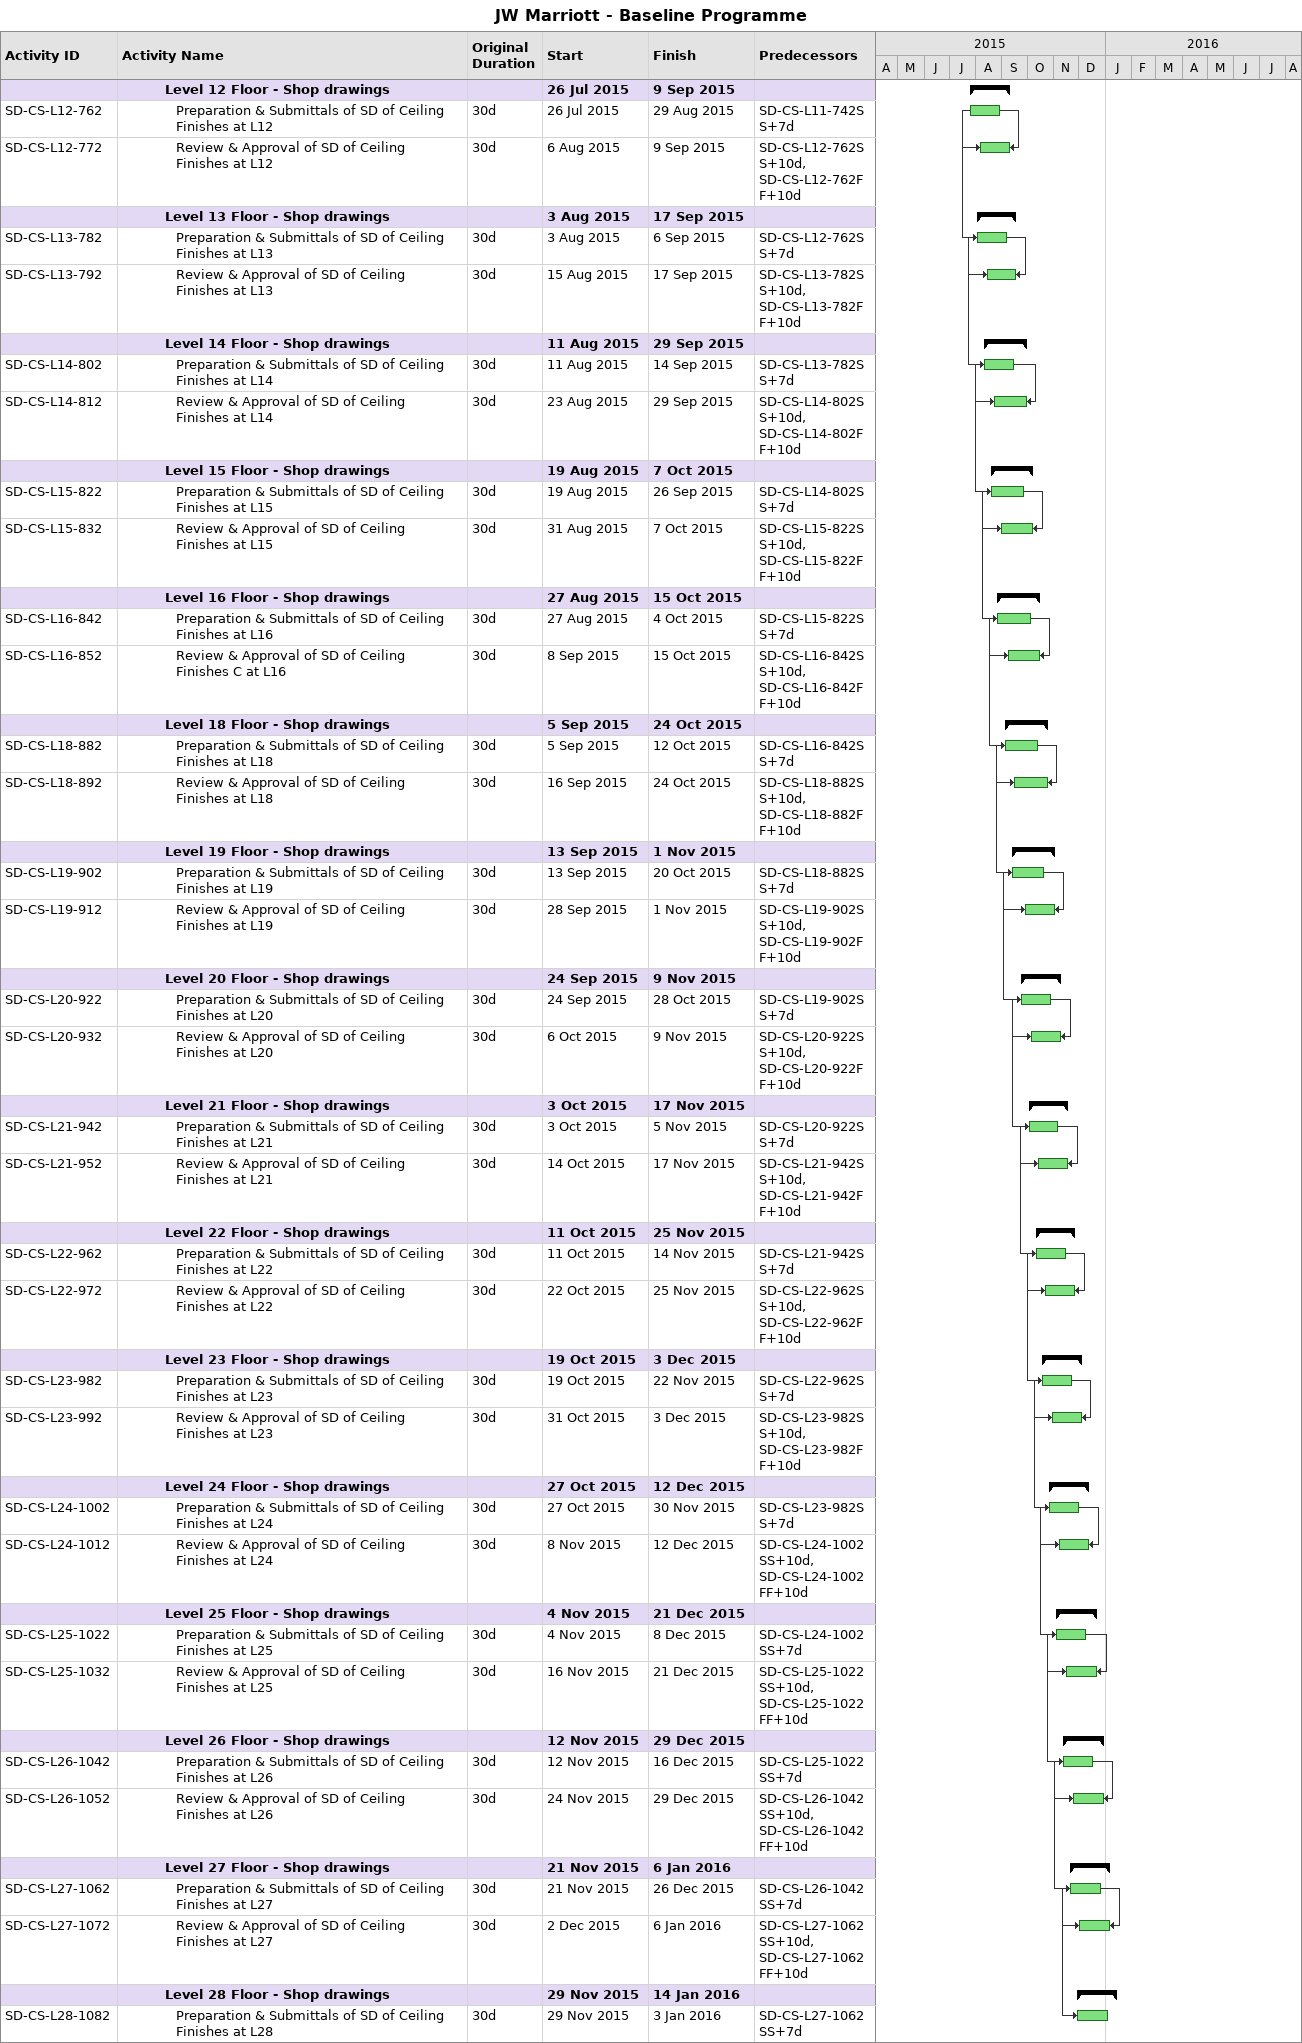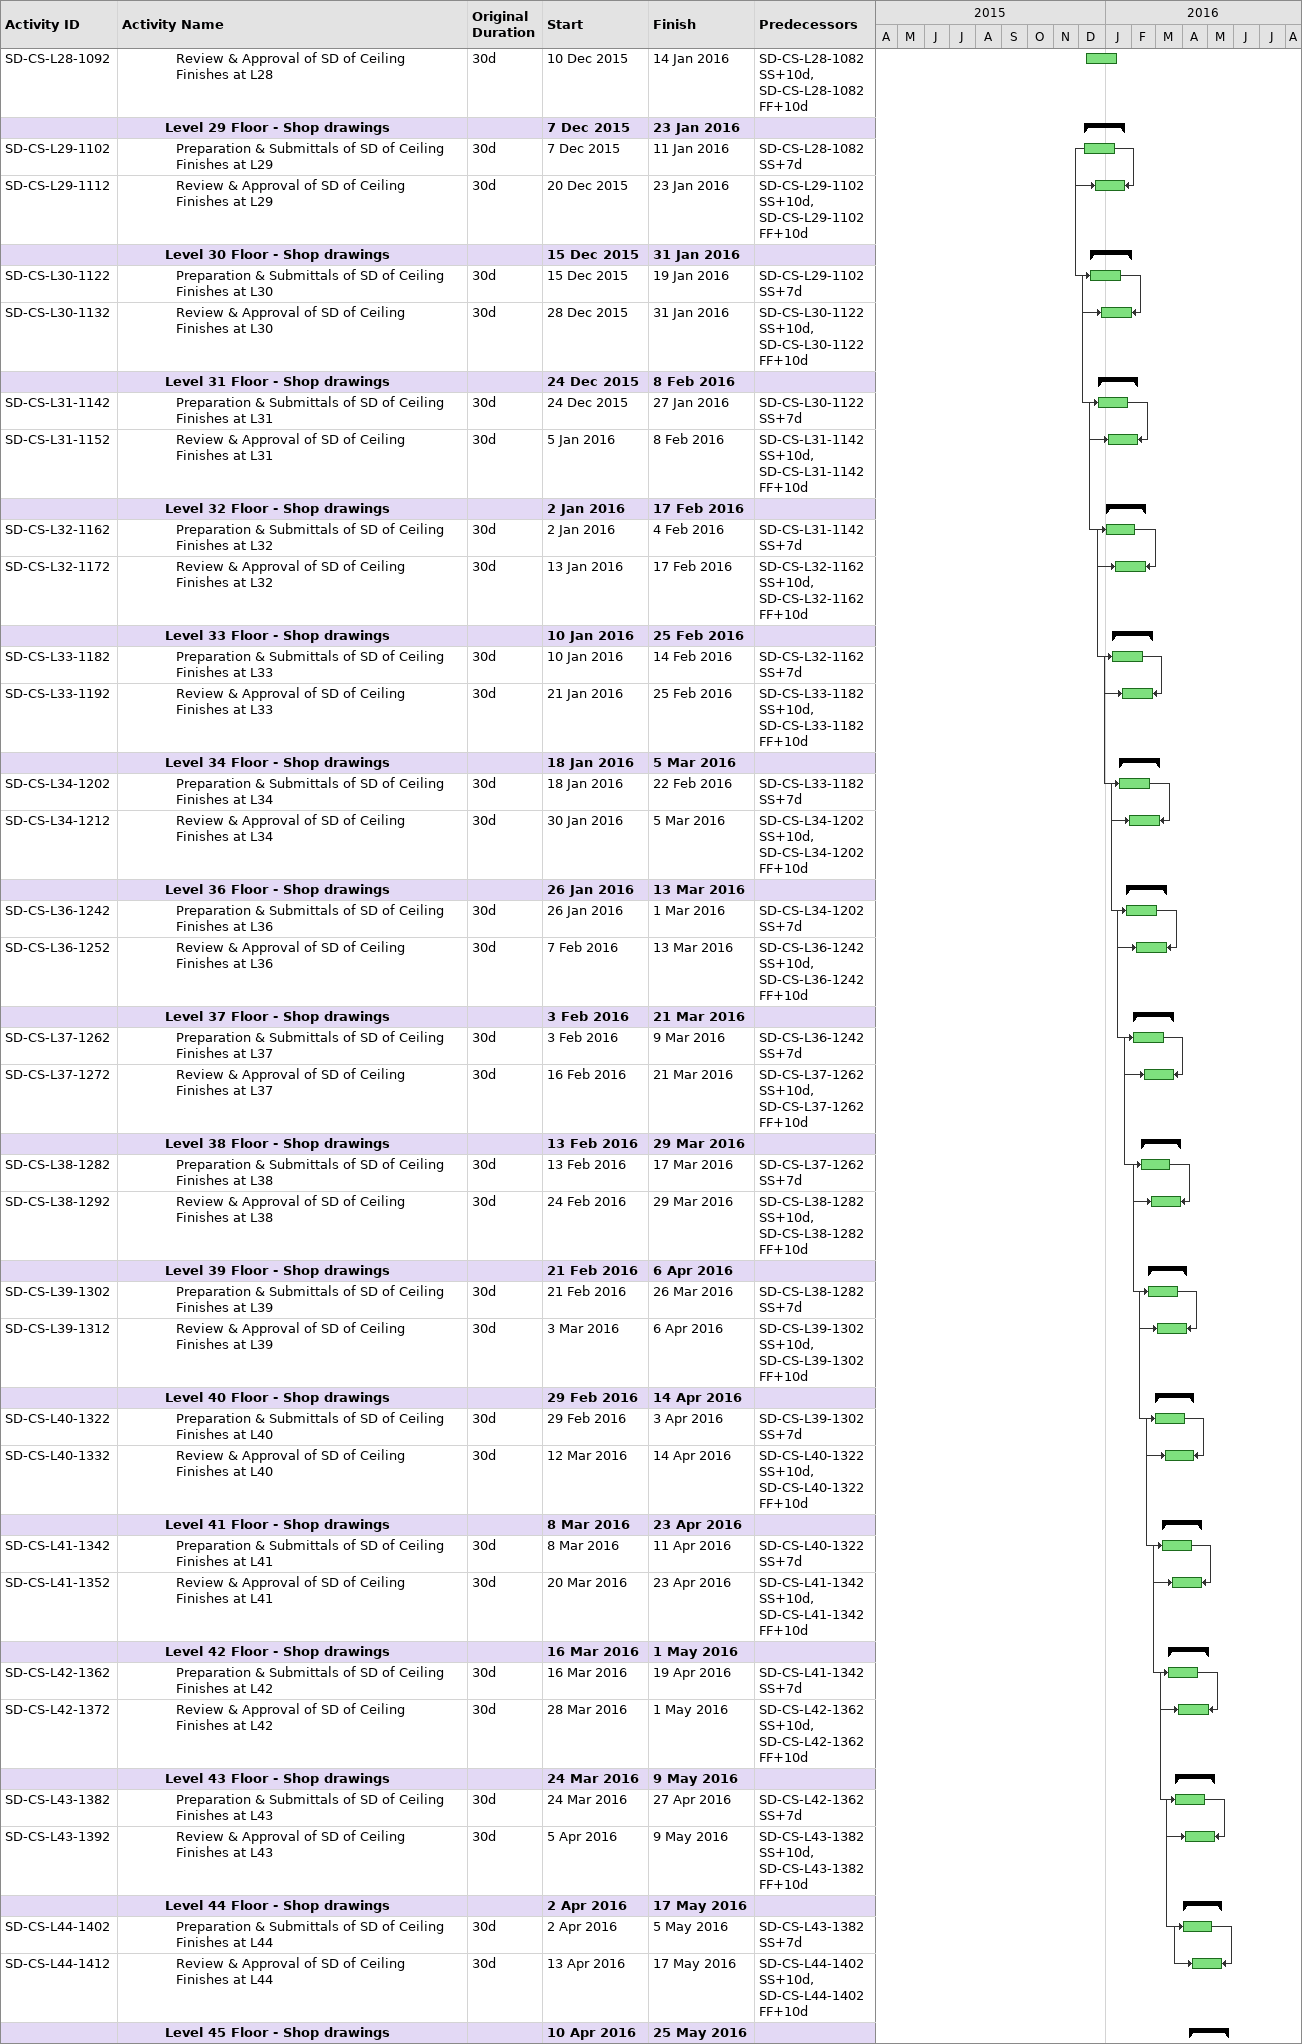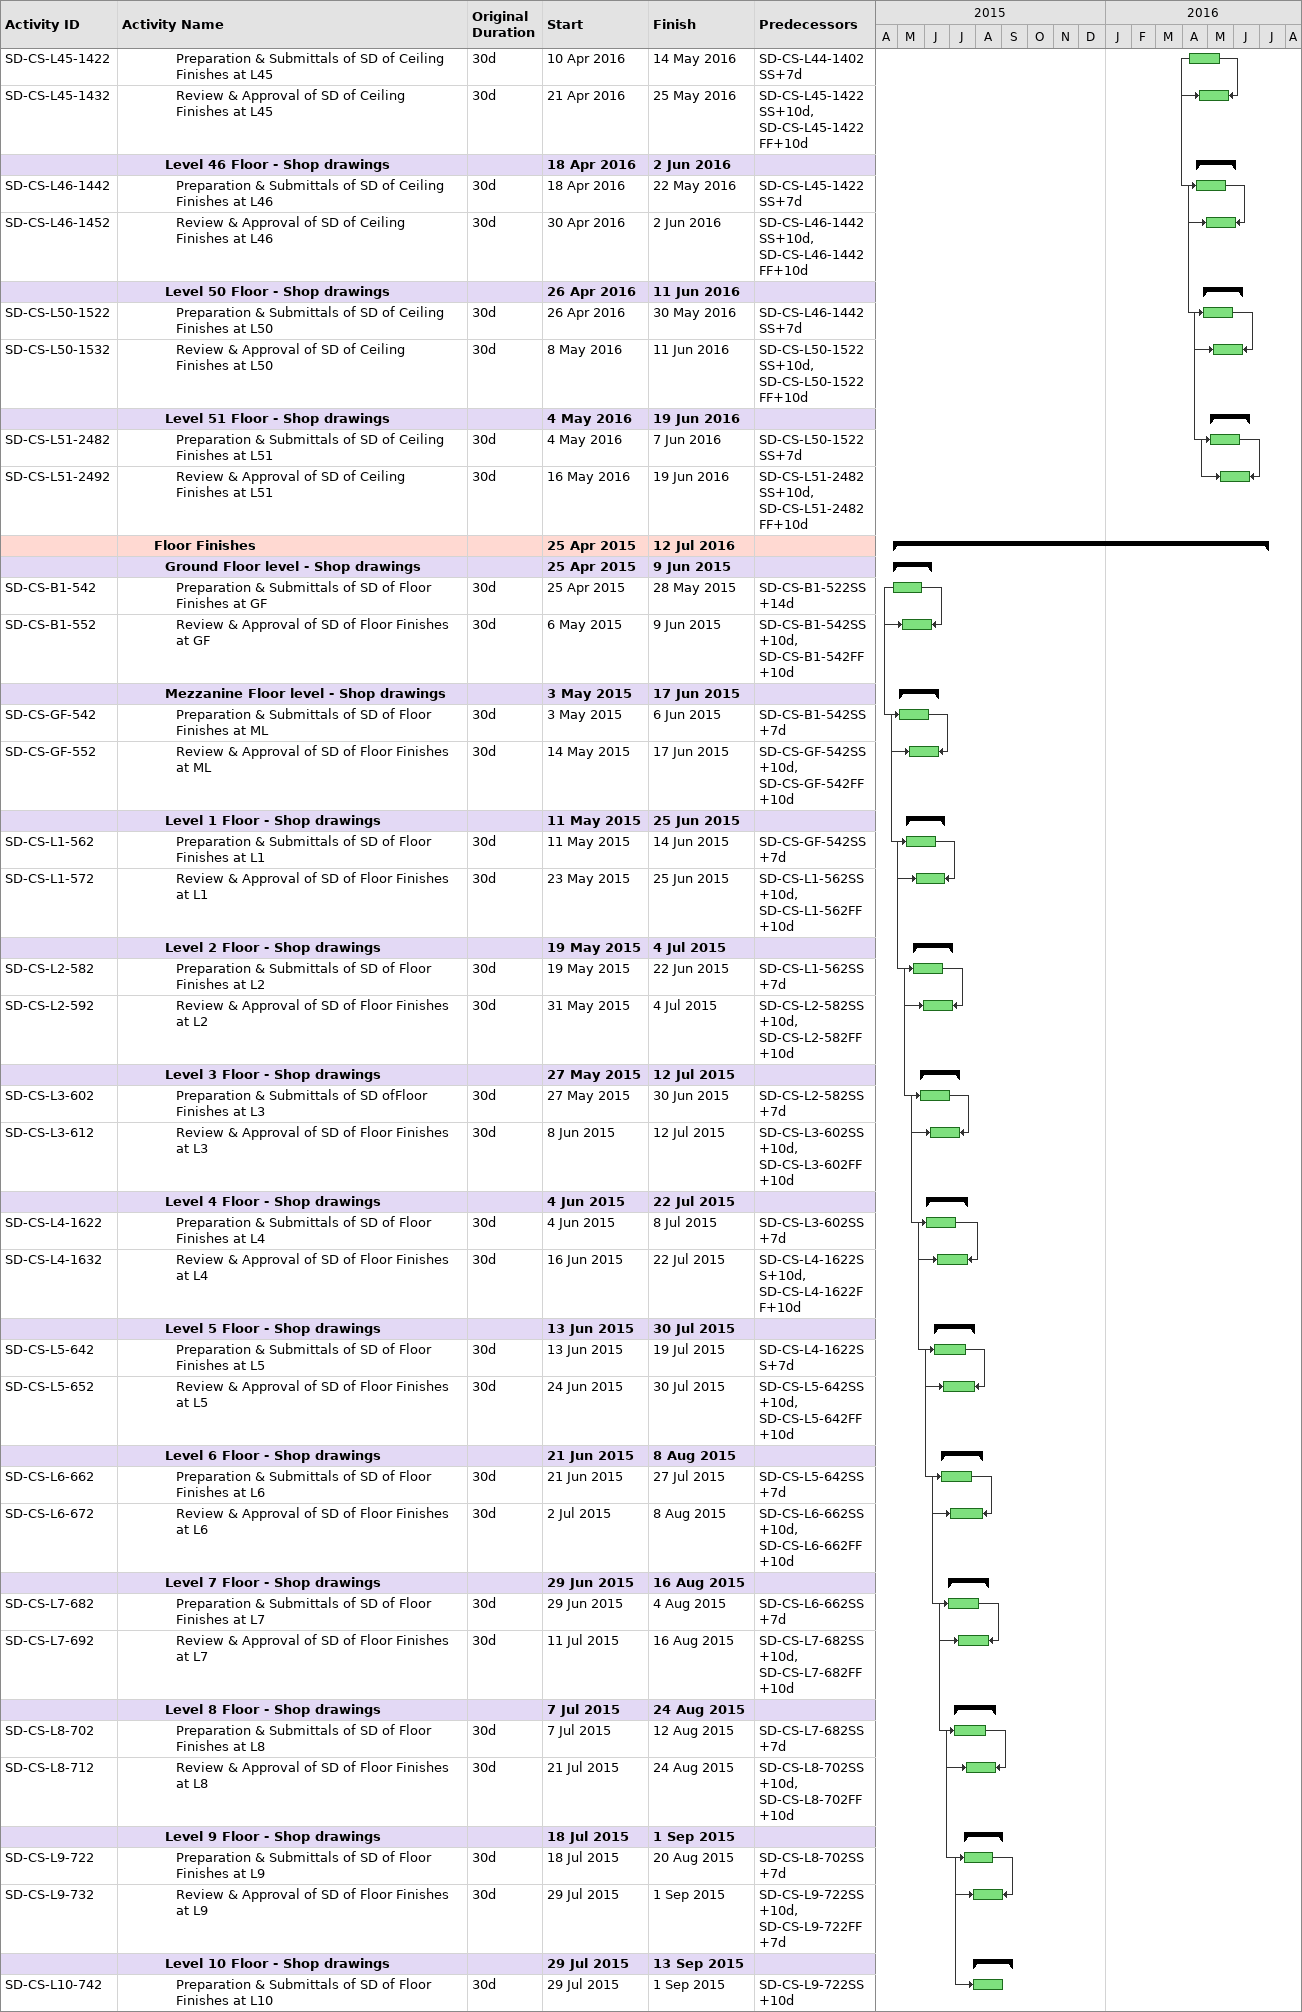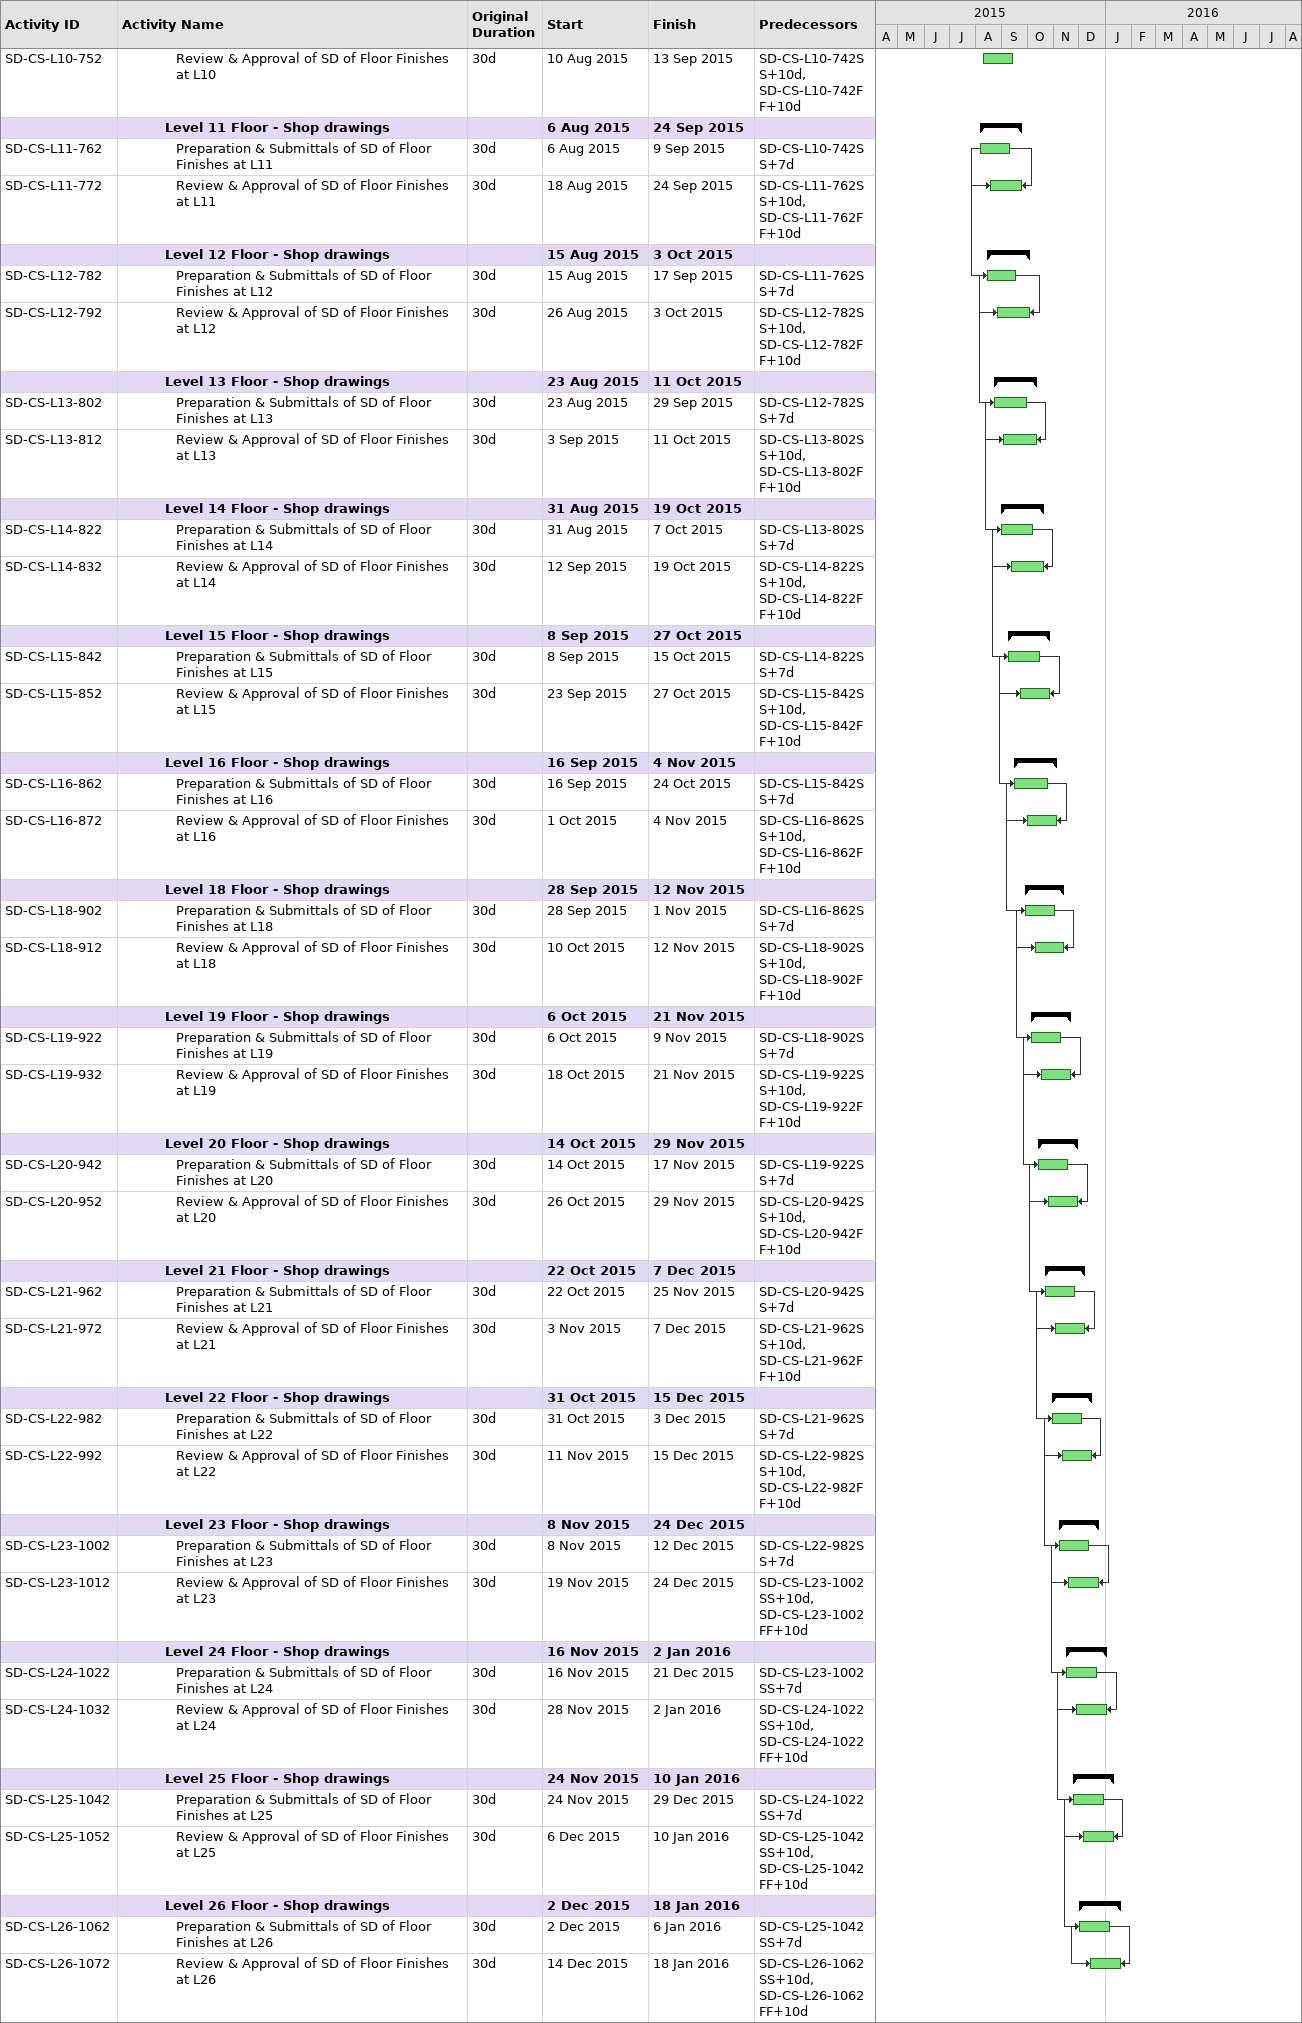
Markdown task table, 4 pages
JW Marriott - Baseline Programme

| ID | Level | Task | Original duration | Start | Finish | Predecessors |
|---|---|---|---|---|---|---|
|  | 5 | **Level 12 Floor - Shop drawings** |  | 2015-07-26 | 2015-09-09 |  |
| SD-CS-L12-762 | 6 | Preparation & Submittals of SD of Ceiling Finishes at L12 | 30d | 2015-07-26 | 2015-08-29 | SD-CS-L11-742SS+7d |
| SD-CS-L12-772 | 6 | Review & Approval of SD of Ceiling Finishes at L12 | 30d | 2015-08-06 | 2015-09-09 | SD-CS-L12-762SS+10d, SD-CS-L12-762FF+10d |
|  | 5 | **Level 13 Floor - Shop drawings** |  | 2015-08-03 | 2015-09-17 |  |
| SD-CS-L13-782 | 6 | Preparation & Submittals of SD of Ceiling Finishes at L13 | 30d | 2015-08-03 | 2015-09-06 | SD-CS-L12-762SS+7d |
| SD-CS-L13-792 | 6 | Review & Approval of SD of Ceiling Finishes at L13 | 30d | 2015-08-15 | 2015-09-17 | SD-CS-L13-782SS+10d, SD-CS-L13-782FF+10d |
|  | 5 | **Level 14 Floor - Shop drawings** |  | 2015-08-11 | 2015-09-29 |  |
| SD-CS-L14-802 | 6 | Preparation & Submittals of SD of Ceiling Finishes at L14 | 30d | 2015-08-11 | 2015-09-14 | SD-CS-L13-782SS+7d |
| SD-CS-L14-812 | 6 | Review & Approval of SD of Ceiling Finishes at L14 | 30d | 2015-08-23 | 2015-09-29 | SD-CS-L14-802SS+10d, SD-CS-L14-802FF+10d |
|  | 5 | **Level 15 Floor - Shop drawings** |  | 2015-08-19 | 2015-10-07 |  |
| SD-CS-L15-822 | 6 | Preparation & Submittals of SD of Ceiling Finishes at L15 | 30d | 2015-08-19 | 2015-09-26 | SD-CS-L14-802SS+7d |
| SD-CS-L15-832 | 6 | Review & Approval of SD of Ceiling Finishes at L15 | 30d | 2015-08-31 | 2015-10-07 | SD-CS-L15-822SS+10d, SD-CS-L15-822FF+10d |
|  | 5 | **Level 16 Floor - Shop drawings** |  | 2015-08-27 | 2015-10-15 |  |
| SD-CS-L16-842 | 6 | Preparation & Submittals of SD of Ceiling Finishes at L16 | 30d | 2015-08-27 | 2015-10-04 | SD-CS-L15-822SS+7d |
| SD-CS-L16-852 | 6 | Review & Approval of SD of Ceiling Finishes C at L16 | 30d | 2015-09-08 | 2015-10-15 | SD-CS-L16-842SS+10d, SD-CS-L16-842FF+10d |
|  | 5 | **Level 18 Floor - Shop drawings** |  | 2015-09-05 | 2015-10-24 |  |
| SD-CS-L18-882 | 6 | Preparation & Submittals of SD of Ceiling Finishes at L18 | 30d | 2015-09-05 | 2015-10-12 | SD-CS-L16-842SS+7d |
| SD-CS-L18-892 | 6 | Review & Approval of SD of Ceiling Finishes at L18 | 30d | 2015-09-16 | 2015-10-24 | SD-CS-L18-882SS+10d, SD-CS-L18-882FF+10d |
|  | 5 | **Level 19 Floor - Shop drawings** |  | 2015-09-13 | 2015-11-01 |  |
| SD-CS-L19-902 | 6 | Preparation & Submittals of SD of Ceiling Finishes at L19 | 30d | 2015-09-13 | 2015-10-20 | SD-CS-L18-882SS+7d |
| SD-CS-L19-912 | 6 | Review & Approval of SD of Ceiling Finishes at L19 | 30d | 2015-09-28 | 2015-11-01 | SD-CS-L19-902SS+10d, SD-CS-L19-902FF+10d |
|  | 5 | **Level 20 Floor - Shop drawings** |  | 2015-09-24 | 2015-11-09 |  |
| SD-CS-L20-922 | 6 | Preparation & Submittals of SD of Ceiling Finishes at L20 | 30d | 2015-09-24 | 2015-10-28 | SD-CS-L19-902SS+7d |
| SD-CS-L20-932 | 6 | Review & Approval of SD of Ceiling Finishes at L20 | 30d | 2015-10-06 | 2015-11-09 | SD-CS-L20-922SS+10d, SD-CS-L20-922FF+10d |
|  | 5 | **Level 21 Floor - Shop drawings** |  | 2015-10-03 | 2015-11-17 |  |
| SD-CS-L21-942 | 6 | Preparation & Submittals of SD of Ceiling Finishes at L21 | 30d | 2015-10-03 | 2015-11-05 | SD-CS-L20-922SS+7d |
| SD-CS-L21-952 | 6 | Review & Approval of SD of Ceiling Finishes at L21 | 30d | 2015-10-14 | 2015-11-17 | SD-CS-L21-942SS+10d, SD-CS-L21-942FF+10d |
|  | 5 | **Level 22 Floor - Shop drawings** |  | 2015-10-11 | 2015-11-25 |  |
| SD-CS-L22-962 | 6 | Preparation & Submittals of SD of Ceiling Finishes at L22 | 30d | 2015-10-11 | 2015-11-14 | SD-CS-L21-942SS+7d |
| SD-CS-L22-972 | 6 | Review & Approval of SD of Ceiling Finishes at L22 | 30d | 2015-10-22 | 2015-11-25 | SD-CS-L22-962SS+10d, SD-CS-L22-962FF+10d |
|  | 5 | **Level 23 Floor - Shop drawings** |  | 2015-10-19 | 2015-12-03 |  |
| SD-CS-L23-982 | 6 | Preparation & Submittals of SD of Ceiling Finishes at L23 | 30d | 2015-10-19 | 2015-11-22 | SD-CS-L22-962SS+7d |
| SD-CS-L23-992 | 6 | Review & Approval of SD of Ceiling Finishes at L23 | 30d | 2015-10-31 | 2015-12-03 | SD-CS-L23-982SS+10d, SD-CS-L23-982FF+10d |
|  | 5 | **Level 24 Floor - Shop drawings** |  | 2015-10-27 | 2015-12-12 |  |
| SD-CS-L24-1002 | 6 | Preparation & Submittals of SD of Ceiling Finishes at L24 | 30d | 2015-10-27 | 2015-11-30 | SD-CS-L23-982SS+7d |
| SD-CS-L24-1012 | 6 | Review & Approval of SD of Ceiling Finishes at L24 | 30d | 2015-11-08 | 2015-12-12 | SD-CS-L24-1002SS+10d, SD-CS-L24-1002FF+10d |
|  | 5 | **Level 25 Floor - Shop drawings** |  | 2015-11-04 | 2015-12-21 |  |
| SD-CS-L25-1022 | 6 | Preparation & Submittals of SD of Ceiling Finishes at L25 | 30d | 2015-11-04 | 2015-12-08 | SD-CS-L24-1002SS+7d |
| SD-CS-L25-1032 | 6 | Review & Approval of SD of Ceiling Finishes at L25 | 30d | 2015-11-16 | 2015-12-21 | SD-CS-L25-1022SS+10d, SD-CS-L25-1022FF+10d |
|  | 5 | **Level 26 Floor - Shop drawings** |  | 2015-11-12 | 2015-12-29 |  |
| SD-CS-L26-1042 | 6 | Preparation & Submittals of SD of Ceiling Finishes at L26 | 30d | 2015-11-12 | 2015-12-16 | SD-CS-L25-1022SS+7d |
| SD-CS-L26-1052 | 6 | Review & Approval of SD of Ceiling Finishes at L26 | 30d | 2015-11-24 | 2015-12-29 | SD-CS-L26-1042SS+10d, SD-CS-L26-1042FF+10d |
|  | 5 | **Level 27 Floor - Shop drawings** |  | 2015-11-21 | 2016-01-06 |  |
| SD-CS-L27-1062 | 6 | Preparation & Submittals of SD of Ceiling Finishes at L27 | 30d | 2015-11-21 | 2015-12-26 | SD-CS-L26-1042SS+7d |
| SD-CS-L27-1072 | 6 | Review & Approval of SD of Ceiling Finishes at L27 | 30d | 2015-12-02 | 2016-01-06 | SD-CS-L27-1062SS+10d, SD-CS-L27-1062FF+10d |
|  | 5 | **Level 28 Floor - Shop drawings** |  | 2015-11-29 | 2016-01-14 |  |
| SD-CS-L28-1082 | 6 | Preparation & Submittals of SD of Ceiling Finishes at L28 | 30d | 2015-11-29 | 2016-01-03 | SD-CS-L27-1062SS+7d |
| SD-CS-L28-1092 | 6 | Review & Approval of SD of Ceiling Finishes at L28 | 30d | 2015-12-10 | 2016-01-14 | SD-CS-L28-1082SS+10d, SD-CS-L28-1082FF+10d |
|  | 5 | **Level 29 Floor - Shop drawings** |  | 2015-12-07 | 2016-01-23 |  |
| SD-CS-L29-1102 | 6 | Preparation & Submittals of SD of Ceiling Finishes at L29 | 30d | 2015-12-07 | 2016-01-11 | SD-CS-L28-1082SS+7d |
| SD-CS-L29-1112 | 6 | Review & Approval of SD of Ceiling Finishes at L29 | 30d | 2015-12-20 | 2016-01-23 | SD-CS-L29-1102SS+10d, SD-CS-L29-1102FF+10d |
|  | 5 | **Level 30 Floor - Shop drawings** |  | 2015-12-15 | 2016-01-31 |  |
| SD-CS-L30-1122 | 6 | Preparation & Submittals of SD of Ceiling Finishes at L30 | 30d | 2015-12-15 | 2016-01-19 | SD-CS-L29-1102SS+7d |
| SD-CS-L30-1132 | 6 | Review & Approval of SD of Ceiling Finishes at L30 | 30d | 2015-12-28 | 2016-01-31 | SD-CS-L30-1122SS+10d, SD-CS-L30-1122FF+10d |
|  | 5 | **Level 31 Floor - Shop drawings** |  | 2015-12-24 | 2016-02-08 |  |
| SD-CS-L31-1142 | 6 | Preparation & Submittals of SD of Ceiling Finishes at L31 | 30d | 2015-12-24 | 2016-01-27 | SD-CS-L30-1122SS+7d |
| SD-CS-L31-1152 | 6 | Review & Approval of SD of Ceiling Finishes at L31 | 30d | 2016-01-05 | 2016-02-08 | SD-CS-L31-1142SS+10d, SD-CS-L31-1142FF+10d |
|  | 5 | **Level 32 Floor - Shop drawings** |  | 2016-01-02 | 2016-02-17 |  |
| SD-CS-L32-1162 | 6 | Preparation & Submittals of SD of Ceiling Finishes at L32 | 30d | 2016-01-02 | 2016-02-04 | SD-CS-L31-1142SS+7d |
| SD-CS-L32-1172 | 6 | Review & Approval of SD of Ceiling Finishes at L32 | 30d | 2016-01-13 | 2016-02-17 | SD-CS-L32-1162SS+10d, SD-CS-L32-1162FF+10d |
|  | 5 | **Level 33 Floor - Shop drawings** |  | 2016-01-10 | 2016-02-25 |  |
| SD-CS-L33-1182 | 6 | Preparation & Submittals of SD of Ceiling Finishes at L33 | 30d | 2016-01-10 | 2016-02-14 | SD-CS-L32-1162SS+7d |
| SD-CS-L33-1192 | 6 | Review & Approval of SD of Ceiling Finishes at L33 | 30d | 2016-01-21 | 2016-02-25 | SD-CS-L33-1182SS+10d, SD-CS-L33-1182FF+10d |
|  | 5 | **Level 34 Floor - Shop drawings** |  | 2016-01-18 | 2016-03-05 |  |
| SD-CS-L34-1202 | 6 | Preparation & Submittals of SD of Ceiling Finishes at L34 | 30d | 2016-01-18 | 2016-02-22 | SD-CS-L33-1182SS+7d |
| SD-CS-L34-1212 | 6 | Review & Approval of SD of Ceiling Finishes at L34 | 30d | 2016-01-30 | 2016-03-05 | SD-CS-L34-1202SS+10d, SD-CS-L34-1202FF+10d |
|  | 5 | **Level 36 Floor - Shop drawings** |  | 2016-01-26 | 2016-03-13 |  |
| SD-CS-L36-1242 | 6 | Preparation & Submittals of SD of Ceiling Finishes at L36 | 30d | 2016-01-26 | 2016-03-01 | SD-CS-L34-1202SS+7d |
| SD-CS-L36-1252 | 6 | Review & Approval of SD of Ceiling Finishes at L36 | 30d | 2016-02-07 | 2016-03-13 | SD-CS-L36-1242SS+10d, SD-CS-L36-1242FF+10d |
|  | 5 | **Level 37 Floor - Shop drawings** |  | 2016-02-03 | 2016-03-21 |  |
| SD-CS-L37-1262 | 6 | Preparation & Submittals of SD of Ceiling Finishes at L37 | 30d | 2016-02-03 | 2016-03-09 | SD-CS-L36-1242SS+7d |
| SD-CS-L37-1272 | 6 | Review & Approval of SD of Ceiling Finishes at L37 | 30d | 2016-02-16 | 2016-03-21 | SD-CS-L37-1262SS+10d, SD-CS-L37-1262FF+10d |
|  | 5 | **Level 38 Floor - Shop drawings** |  | 2016-02-13 | 2016-03-29 |  |
| SD-CS-L38-1282 | 6 | Preparation & Submittals of SD of Ceiling Finishes at L38 | 30d | 2016-02-13 | 2016-03-17 | SD-CS-L37-1262SS+7d |
| SD-CS-L38-1292 | 6 | Review & Approval of SD of Ceiling Finishes at L38 | 30d | 2016-02-24 | 2016-03-29 | SD-CS-L38-1282SS+10d, SD-CS-L38-1282FF+10d |
|  | 5 | **Level 39 Floor - Shop drawings** |  | 2016-02-21 | 2016-04-06 |  |
| SD-CS-L39-1302 | 6 | Preparation & Submittals of SD of Ceiling Finishes at L39 | 30d | 2016-02-21 | 2016-03-26 | SD-CS-L38-1282SS+7d |
| SD-CS-L39-1312 | 6 | Review & Approval of SD of Ceiling Finishes at L39 | 30d | 2016-03-03 | 2016-04-06 | SD-CS-L39-1302SS+10d, SD-CS-L39-1302FF+10d |
|  | 5 | **Level 40 Floor - Shop drawings** |  | 2016-02-29 | 2016-04-14 |  |
| SD-CS-L40-1322 | 6 | Preparation & Submittals of SD of Ceiling Finishes at L40 | 30d | 2016-02-29 | 2016-04-03 | SD-CS-L39-1302SS+7d |
| SD-CS-L40-1332 | 6 | Review & Approval of SD of Ceiling Finishes at L40 | 30d | 2016-03-12 | 2016-04-14 | SD-CS-L40-1322SS+10d, SD-CS-L40-1322FF+10d |
|  | 5 | **Level 41 Floor - Shop drawings** |  | 2016-03-08 | 2016-04-23 |  |
| SD-CS-L41-1342 | 6 | Preparation & Submittals of SD of Ceiling Finishes at L41 | 30d | 2016-03-08 | 2016-04-11 | SD-CS-L40-1322SS+7d |
| SD-CS-L41-1352 | 6 | Review & Approval of SD of Ceiling Finishes at L41 | 30d | 2016-03-20 | 2016-04-23 | SD-CS-L41-1342SS+10d, SD-CS-L41-1342FF+10d |
|  | 5 | **Level 42 Floor - Shop drawings** |  | 2016-03-16 | 2016-05-01 |  |
| SD-CS-L42-1362 | 6 | Preparation & Submittals of SD of Ceiling Finishes at L42 | 30d | 2016-03-16 | 2016-04-19 | SD-CS-L41-1342SS+7d |
| SD-CS-L42-1372 | 6 | Review & Approval of SD of Ceiling Finishes at L42 | 30d | 2016-03-28 | 2016-05-01 | SD-CS-L42-1362SS+10d, SD-CS-L42-1362FF+10d |
|  | 5 | **Level 43 Floor - Shop drawings** |  | 2016-03-24 | 2016-05-09 |  |
| SD-CS-L43-1382 | 6 | Preparation & Submittals of SD of Ceiling Finishes at L43 | 30d | 2016-03-24 | 2016-04-27 | SD-CS-L42-1362SS+7d |
| SD-CS-L43-1392 | 6 | Review & Approval of SD of Ceiling Finishes at L43 | 30d | 2016-04-05 | 2016-05-09 | SD-CS-L43-1382SS+10d, SD-CS-L43-1382FF+10d |
|  | 5 | **Level 44 Floor - Shop drawings** |  | 2016-04-02 | 2016-05-17 |  |
| SD-CS-L44-1402 | 6 | Preparation & Submittals of SD of Ceiling Finishes at L44 | 30d | 2016-04-02 | 2016-05-05 | SD-CS-L43-1382SS+7d |
| SD-CS-L44-1412 | 6 | Review & Approval of SD of Ceiling Finishes at L44 | 30d | 2016-04-13 | 2016-05-17 | SD-CS-L44-1402SS+10d, SD-CS-L44-1402FF+10d |
|  | 5 | **Level 45 Floor - Shop drawings** |  | 2016-04-10 | 2016-05-25 |  |
| SD-CS-L45-1422 | 6 | Preparation & Submittals of SD of Ceiling Finishes at L45 | 30d | 2016-04-10 | 2016-05-14 | SD-CS-L44-1402SS+7d |
| SD-CS-L45-1432 | 6 | Review & Approval of SD of Ceiling Finishes at L45 | 30d | 2016-04-21 | 2016-05-25 | SD-CS-L45-1422SS+10d, SD-CS-L45-1422FF+10d |
|  | 5 | **Level 46 Floor - Shop drawings** |  | 2016-04-18 | 2016-06-02 |  |
| SD-CS-L46-1442 | 6 | Preparation & Submittals of SD of Ceiling Finishes at L46 | 30d | 2016-04-18 | 2016-05-22 | SD-CS-L45-1422SS+7d |
| SD-CS-L46-1452 | 6 | Review & Approval of SD of Ceiling Finishes at L46 | 30d | 2016-04-30 | 2016-06-02 | SD-CS-L46-1442SS+10d, SD-CS-L46-1442FF+10d |
|  | 5 | **Level 50 Floor - Shop drawings** |  | 2016-04-26 | 2016-06-11 |  |
| SD-CS-L50-1522 | 6 | Preparation & Submittals of SD of Ceiling Finishes at L50 | 30d | 2016-04-26 | 2016-05-30 | SD-CS-L46-1442SS+7d |
| SD-CS-L50-1532 | 6 | Review & Approval of SD of Ceiling Finishes at L50 | 30d | 2016-05-08 | 2016-06-11 | SD-CS-L50-1522SS+10d, SD-CS-L50-1522FF+10d |
|  | 5 | **Level 51 Floor - Shop drawings** |  | 2016-05-04 | 2016-06-19 |  |
| SD-CS-L51-2482 | 6 | Preparation & Submittals of SD of Ceiling Finishes at L51 | 30d | 2016-05-04 | 2016-06-07 | SD-CS-L50-1522SS+7d |
| SD-CS-L51-2492 | 6 | Review & Approval of SD of Ceiling Finishes at L51 | 30d | 2016-05-16 | 2016-06-19 | SD-CS-L51-2482SS+10d, SD-CS-L51-2482FF+10d |
|  | 4 | **Floor Finishes** |  | 2015-04-25 | 2016-07-12 |  |
|  | 5 | **Ground Floor level - Shop drawings** |  | 2015-04-25 | 2015-06-09 |  |
| SD-CS-B1-542 | 6 | Preparation & Submittals of SD of Floor Finishes at GF | 30d | 2015-04-25 | 2015-05-28 | SD-CS-B1-522SS+14d |
| SD-CS-B1-552 | 6 | Review & Approval of SD of Floor Finishes at GF | 30d | 2015-05-06 | 2015-06-09 | SD-CS-B1-542SS+10d, SD-CS-B1-542FF+10d |
|  | 5 | **Mezzanine Floor level - Shop drawings** |  | 2015-05-03 | 2015-06-17 |  |
| SD-CS-GF-542 | 6 | Preparation & Submittals of SD of Floor Finishes at ML | 30d | 2015-05-03 | 2015-06-06 | SD-CS-B1-542SS+7d |
| SD-CS-GF-552 | 6 | Review & Approval of SD of Floor Finishes at ML | 30d | 2015-05-14 | 2015-06-17 | SD-CS-GF-542SS+10d, SD-CS-GF-542FF+10d |
|  | 5 | **Level 1 Floor - Shop drawings** |  | 2015-05-11 | 2015-06-25 |  |
| SD-CS-L1-562 | 6 | Preparation & Submittals of SD of Floor Finishes at L1 | 30d | 2015-05-11 | 2015-06-14 | SD-CS-GF-542SS+7d |
| SD-CS-L1-572 | 6 | Review & Approval of SD of Floor Finishes at L1 | 30d | 2015-05-23 | 2015-06-25 | SD-CS-L1-562SS+10d, SD-CS-L1-562FF+10d |
|  | 5 | **Level 2 Floor - Shop drawings** |  | 2015-05-19 | 2015-07-04 |  |
| SD-CS-L2-582 | 6 | Preparation & Submittals of SD of Floor Finishes at L2 | 30d | 2015-05-19 | 2015-06-22 | SD-CS-L1-562SS+7d |
| SD-CS-L2-592 | 6 | Review & Approval of SD of Floor Finishes at L2 | 30d | 2015-05-31 | 2015-07-04 | SD-CS-L2-582SS+10d, SD-CS-L2-582FF+10d |
|  | 5 | **Level 3 Floor - Shop drawings** |  | 2015-05-27 | 2015-07-12 |  |
| SD-CS-L3-602 | 6 | Preparation & Submittals of SD ofFloor Finishes at L3 | 30d | 2015-05-27 | 2015-06-30 | SD-CS-L2-582SS+7d |
| SD-CS-L3-612 | 6 | Review & Approval of SD of Floor Finishes at L3 | 30d | 2015-06-08 | 2015-07-12 | SD-CS-L3-602SS+10d, SD-CS-L3-602FF+10d |
|  | 5 | **Level 4 Floor - Shop drawings** |  | 2015-06-04 | 2015-07-22 |  |
| SD-CS-L4-1622 | 6 | Preparation & Submittals of SD of Floor Finishes at L4 | 30d | 2015-06-04 | 2015-07-08 | SD-CS-L3-602SS+7d |
| SD-CS-L4-1632 | 6 | Review & Approval of SD of Floor Finishes at L4 | 30d | 2015-06-16 | 2015-07-22 | SD-CS-L4-1622SS+10d, SD-CS-L4-1622FF+10d |
|  | 5 | **Level 5 Floor - Shop drawings** |  | 2015-06-13 | 2015-07-30 |  |
| SD-CS-L5-642 | 6 | Preparation & Submittals of SD of Floor Finishes at L5 | 30d | 2015-06-13 | 2015-07-19 | SD-CS-L4-1622SS+7d |
| SD-CS-L5-652 | 6 | Review & Approval of SD of Floor Finishes at L5 | 30d | 2015-06-24 | 2015-07-30 | SD-CS-L5-642SS+10d, SD-CS-L5-642FF+10d |
|  | 5 | **Level 6 Floor - Shop drawings** |  | 2015-06-21 | 2015-08-08 |  |
| SD-CS-L6-662 | 6 | Preparation & Submittals of SD of Floor Finishes at L6 | 30d | 2015-06-21 | 2015-07-27 | SD-CS-L5-642SS+7d |
| SD-CS-L6-672 | 6 | Review & Approval of SD of Floor Finishes at L6 | 30d | 2015-07-02 | 2015-08-08 | SD-CS-L6-662SS+10d, SD-CS-L6-662FF+10d |
|  | 5 | **Level 7 Floor - Shop drawings** |  | 2015-06-29 | 2015-08-16 |  |
| SD-CS-L7-682 | 6 | Preparation & Submittals of SD of Floor Finishes at L7 | 30d | 2015-06-29 | 2015-08-04 | SD-CS-L6-662SS+7d |
| SD-CS-L7-692 | 6 | Review & Approval of SD of Floor Finishes at L7 | 30d | 2015-07-11 | 2015-08-16 | SD-CS-L7-682SS+10d, SD-CS-L7-682FF+10d |
|  | 5 | **Level 8 Floor - Shop drawings** |  | 2015-07-07 | 2015-08-24 |  |
| SD-CS-L8-702 | 6 | Preparation & Submittals of SD of Floor Finishes at L8 | 30d | 2015-07-07 | 2015-08-12 | SD-CS-L7-682SS+7d |
| SD-CS-L8-712 | 6 | Review & Approval of SD of Floor Finishes at L8 | 30d | 2015-07-21 | 2015-08-24 | SD-CS-L8-702SS+10d, SD-CS-L8-702FF+10d |
|  | 5 | **Level 9 Floor - Shop drawings** |  | 2015-07-18 | 2015-09-01 |  |
| SD-CS-L9-722 | 6 | Preparation & Submittals of SD of Floor Finishes at L9 | 30d | 2015-07-18 | 2015-08-20 | SD-CS-L8-702SS+7d |
| SD-CS-L9-732 | 6 | Review & Approval of SD of Floor Finishes at L9 | 30d | 2015-07-29 | 2015-09-01 | SD-CS-L9-722SS+10d, SD-CS-L9-722FF+7d |
|  | 5 | **Level 10 Floor - Shop drawings** |  | 2015-07-29 | 2015-09-13 |  |
| SD-CS-L10-742 | 6 | Preparation & Submittals of SD of Floor Finishes at L10 | 30d | 2015-07-29 | 2015-09-01 | SD-CS-L9-722SS+10d |
| SD-CS-L10-752 | 6 | Review & Approval of SD of Floor Finishes at L10 | 30d | 2015-08-10 | 2015-09-13 | SD-CS-L10-742SS+10d, SD-CS-L10-742FF+10d |
|  | 5 | **Level 11 Floor - Shop drawings** |  | 2015-08-06 | 2015-09-24 |  |
| SD-CS-L11-762 | 6 | Preparation & Submittals of SD of Floor Finishes at L11 | 30d | 2015-08-06 | 2015-09-09 | SD-CS-L10-742SS+7d |
| SD-CS-L11-772 | 6 | Review & Approval of SD of Floor Finishes at L11 | 30d | 2015-08-18 | 2015-09-24 | SD-CS-L11-762SS+10d, SD-CS-L11-762FF+10d |
|  | 5 | **Level 12 Floor - Shop drawings** |  | 2015-08-15 | 2015-10-03 |  |
| SD-CS-L12-782 | 6 | Preparation & Submittals of SD of Floor Finishes at L12 | 30d | 2015-08-15 | 2015-09-17 | SD-CS-L11-762SS+7d |
| SD-CS-L12-792 | 6 | Review & Approval of SD of Floor Finishes at L12 | 30d | 2015-08-26 | 2015-10-03 | SD-CS-L12-782SS+10d, SD-CS-L12-782FF+10d |
|  | 5 | **Level 13 Floor - Shop drawings** |  | 2015-08-23 | 2015-10-11 |  |
| SD-CS-L13-802 | 6 | Preparation & Submittals of SD of Floor Finishes at L13 | 30d | 2015-08-23 | 2015-09-29 | SD-CS-L12-782SS+7d |
| SD-CS-L13-812 | 6 | Review & Approval of SD of Floor Finishes at L13 | 30d | 2015-09-03 | 2015-10-11 | SD-CS-L13-802SS+10d, SD-CS-L13-802FF+10d |
|  | 5 | **Level 14 Floor - Shop drawings** |  | 2015-08-31 | 2015-10-19 |  |
| SD-CS-L14-822 | 6 | Preparation & Submittals of SD of Floor Finishes at L14 | 30d | 2015-08-31 | 2015-10-07 | SD-CS-L13-802SS+7d |
| SD-CS-L14-832 | 6 | Review & Approval of SD of Floor Finishes at L14 | 30d | 2015-09-12 | 2015-10-19 | SD-CS-L14-822SS+10d, SD-CS-L14-822FF+10d |
|  | 5 | **Level 15 Floor - Shop drawings** |  | 2015-09-08 | 2015-10-27 |  |
| SD-CS-L15-842 | 6 | Preparation & Submittals of SD of Floor Finishes at L15 | 30d | 2015-09-08 | 2015-10-15 | SD-CS-L14-822SS+7d |
| SD-CS-L15-852 | 6 | Review & Approval of SD of Floor Finishes at L15 | 30d | 2015-09-23 | 2015-10-27 | SD-CS-L15-842SS+10d, SD-CS-L15-842FF+10d |
|  | 5 | **Level 16 Floor - Shop drawings** |  | 2015-09-16 | 2015-11-04 |  |
| SD-CS-L16-862 | 6 | Preparation & Submittals of SD of Floor Finishes at L16 | 30d | 2015-09-16 | 2015-10-24 | SD-CS-L15-842SS+7d |
| SD-CS-L16-872 | 6 | Review & Approval of SD of Floor Finishes at L16 | 30d | 2015-10-01 | 2015-11-04 | SD-CS-L16-862SS+10d, SD-CS-L16-862FF+10d |
|  | 5 | **Level 18 Floor - Shop drawings** |  | 2015-09-28 | 2015-11-12 |  |
| SD-CS-L18-902 | 6 | Preparation & Submittals of SD of Floor Finishes at L18 | 30d | 2015-09-28 | 2015-11-01 | SD-CS-L16-862SS+7d |
| SD-CS-L18-912 | 6 | Review & Approval of SD of Floor Finishes at L18 | 30d | 2015-10-10 | 2015-11-12 | SD-CS-L18-902SS+10d, SD-CS-L18-902FF+10d |
|  | 5 | **Level 19 Floor - Shop drawings** |  | 2015-10-06 | 2015-11-21 |  |
| SD-CS-L19-922 | 6 | Preparation & Submittals of SD of Floor Finishes at L19 | 30d | 2015-10-06 | 2015-11-09 | SD-CS-L18-902SS+7d |
| SD-CS-L19-932 | 6 | Review & Approval of SD of Floor Finishes at L19 | 30d | 2015-10-18 | 2015-11-21 | SD-CS-L19-922SS+10d, SD-CS-L19-922FF+10d |
|  | 5 | **Level 20 Floor - Shop drawings** |  | 2015-10-14 | 2015-11-29 |  |
| SD-CS-L20-942 | 6 | Preparation & Submittals of SD of Floor Finishes at L20 | 30d | 2015-10-14 | 2015-11-17 | SD-CS-L19-922SS+7d |
| SD-CS-L20-952 | 6 | Review & Approval of SD of Floor Finishes at L20 | 30d | 2015-10-26 | 2015-11-29 | SD-CS-L20-942SS+10d, SD-CS-L20-942FF+10d |
|  | 5 | **Level 21 Floor - Shop drawings** |  | 2015-10-22 | 2015-12-07 |  |
| SD-CS-L21-962 | 6 | Preparation & Submittals of SD of Floor Finishes at L21 | 30d | 2015-10-22 | 2015-11-25 | SD-CS-L20-942SS+7d |
| SD-CS-L21-972 | 6 | Review & Approval of SD of Floor Finishes at L21 | 30d | 2015-11-03 | 2015-12-07 | SD-CS-L21-962SS+10d, SD-CS-L21-962FF+10d |
|  | 5 | **Level 22 Floor - Shop drawings** |  | 2015-10-31 | 2015-12-15 |  |
| SD-CS-L22-982 | 6 | Preparation & Submittals of SD of Floor Finishes at L22 | 30d | 2015-10-31 | 2015-12-03 | SD-CS-L21-962SS+7d |
| SD-CS-L22-992 | 6 | Review & Approval of SD of Floor Finishes at L22 | 30d | 2015-11-11 | 2015-12-15 | SD-CS-L22-982SS+10d, SD-CS-L22-982FF+10d |
|  | 5 | **Level 23 Floor - Shop drawings** |  | 2015-11-08 | 2015-12-24 |  |
| SD-CS-L23-1002 | 6 | Preparation & Submittals of SD of Floor Finishes at L23 | 30d | 2015-11-08 | 2015-12-12 | SD-CS-L22-982SS+7d |
| SD-CS-L23-1012 | 6 | Review & Approval of SD of Floor Finishes at L23 | 30d | 2015-11-19 | 2015-12-24 | SD-CS-L23-1002SS+10d, SD-CS-L23-1002FF+10d |
|  | 5 | **Level 24 Floor - Shop drawings** |  | 2015-11-16 | 2016-01-02 |  |
| SD-CS-L24-1022 | 6 | Preparation & Submittals of SD of Floor Finishes at L24 | 30d | 2015-11-16 | 2015-12-21 | SD-CS-L23-1002SS+7d |
| SD-CS-L24-1032 | 6 | Review & Approval of SD of Floor Finishes at L24 | 30d | 2015-11-28 | 2016-01-02 | SD-CS-L24-1022SS+10d, SD-CS-L24-1022FF+10d |
|  | 5 | **Level 25 Floor - Shop drawings** |  | 2015-11-24 | 2016-01-10 |  |
| SD-CS-L25-1042 | 6 | Preparation & Submittals of SD of Floor Finishes at L25 | 30d | 2015-11-24 | 2015-12-29 | SD-CS-L24-1022SS+7d |
| SD-CS-L25-1052 | 6 | Review & Approval of SD of Floor Finishes at L25 | 30d | 2015-12-06 | 2016-01-10 | SD-CS-L25-1042SS+10d, SD-CS-L25-1042FF+10d |
|  | 5 | **Level 26 Floor - Shop drawings** |  | 2015-12-02 | 2016-01-18 |  |
| SD-CS-L26-1062 | 6 | Preparation & Submittals of SD of Floor Finishes at L26 | 30d | 2015-12-02 | 2016-01-06 | SD-CS-L25-1042SS+7d |
| SD-CS-L26-1072 | 6 | Review & Approval of SD of Floor Finishes at L26 | 30d | 2015-12-14 | 2016-01-18 | SD-CS-L26-1062SS+10d, SD-CS-L26-1062FF+10d |
